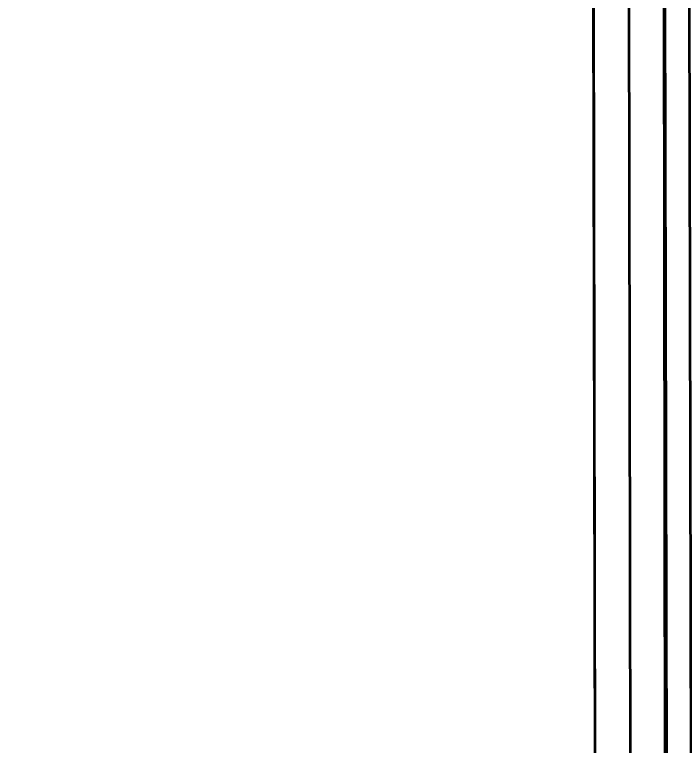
# Model space of a CAD drawing. Header units: millimetres. Extents: x -190 to 190, y -278 to 275.
# Drawn here: x -162.97 to -160.947, y 155.348 to 157.555 of the extents above; entities that cross this region are included whole.
import ezdxf

# ---------------------------------------------------------------- set-up
doc = ezdxf.new("R2010")
doc.units = ezdxf.units.MM
doc.layers.add('A-GENM', color=7, linetype='Continuous', lineweight=40)

msp = doc.modelspace()

# ---------------------------------------------------------------- meshes
at = {"layer": 'A-GENM', "color": 250, "true_color": 0x1d1d1d}
mesh = msp.add_polyface(dxfattribs=at)
corners = [(-190.0348, 274.8996, 684.7194), (-190.0348, -260.4289, 684.7194), (-175.0348, -260.4289, 684.7194), (-175.0348, 259.8996, 684.7194), (174.9652, 259.8996, 684.7194), (174.9652, -260.4289, 684.7194), (189.9652, -260.4289, 684.7194), (189.9652, 274.8996, 684.7194)]
mesh.append_faces([[corners[k] for k in face] for face in [(3, 0, 1, 2)]], dxfattribs={"vtx0": -1, "color": 250})
mesh.append_faces([[corners[k] for k in face] for face in [(0, 3, 4, 7)]], dxfattribs={"vtx0": -1, "vtx2": -1, "color": 250})
mesh.append_faces([[corners[k] for k in face] for face in [(6, 7, 4, 5)]], dxfattribs={"vtx1": -1, "color": 250})
mesh = msp.add_polyface(dxfattribs=at)
corners = [(-190.0348, 274.8996, 20), (189.9652, 274.8996, 20), (189.9652, -260.4289, 20), (174.9652, -260.4289, 20), (174.9652, 259.8996, 20), (-175.0348, 259.8996, 20), (-175.0348, -260.4289, 20), (-190.0348, -260.4289, 20)]
mesh.append_faces([[corners[k] for k in face] for face in [(4, 5, 0, 1)]], dxfattribs={"vtx1": -1, "vtx3": -1, "color": 250})
mesh.append_faces([[corners[k] for k in face] for face in [(2, 3, 4, 1)]], dxfattribs={"vtx2": -1, "color": 250})
mesh.append_faces([[corners[k] for k in face] for face in [(5, 6, 7, 0)]], dxfattribs={"vtx3": -1, "color": 250})
at = {"layer": 'A-GENM', "color": 252, "true_color": 0x979697}
mesh = msp.add_polyface(dxfattribs=at)
corners = [(189.9652, 274.8996, 699.7194), (-190.0348, 274.8996, 699.7194), (-190.0348, -275.4289, 699.7194), (189.9652, -275.4289, 699.7194)]
mesh.append_faces([[corners[k] for k in face] for face in [(3, 0, 1, 2)]], dxfattribs={"color": 252})
mesh = msp.add_polyface(dxfattribs=at)
corners = [(189.9652, 274.8996, 684.7194), (189.9652, -275.4289, 684.7194), (-190.0348, -275.4289, 684.7194), (-190.0348, 274.8996, 684.7194)]
mesh.append_faces([[corners[k] for k in face] for face in [(2, 3, 0, 1)]], dxfattribs={"color": 252})
at = {"layer": 'A-GENM', "color": 250, "true_color": 0x1d1d1d}
mesh = msp.add_polyface(dxfattribs=at)
corners = [(-167.5795, 159.8839, 277.2753), (-161.2289, 159.8961, 277.2632), (-160.4277, -256.745, 277.2665), (-166.7783, -256.7572, 277.2786)]
mesh.append_faces([[corners[k] for k in face] for face in [(0, 1, 2, 3)]], dxfattribs={"color": 250})
mesh = msp.add_polyface(dxfattribs=at)
corners = [(-160.4263, -256.7449, 277.9665), (-161.2275, 159.8961, 277.9632), (-167.5782, 159.8839, 277.9753), (-166.777, -256.7572, 277.9786)]
mesh.append_faces([[corners[k] for k in face] for face in [(0, 1, 2, 3)]], dxfattribs={"color": 250})
mesh = msp.add_polyface(dxfattribs=at)
corners = [(-159.7618, -256.7437, 276.7782), (-159.7917, -256.4796, 276.855), (-159.8526, -256.2767, 276.9623), (-160.0323, -256.2788, 277.1426), (-160.1648, -256.4852, 277.2145), (-160.2147, -256.7445, 277.2329), (-160.3199, -256.7447, 277.2579), (-160.4277, -256.745, 277.2665), (-161.2289, 159.8961, 277.2632), (-161.1211, 159.8963, 277.2546), (-161.0159, 159.8965, 277.2296), (-160.9388, 159.6325, 277.1999), (-160.8313, 159.4297, 277.139), (-160.6517, 159.4318, 276.9585), (-160.5807, 159.6381, 276.8254), (-160.563, 159.8974, 276.7749), (-160.5384, 159.8974, 276.6697), (-160.5302, 159.8974, 276.5618), (-159.729, -256.7436, 276.5652), (-159.7372, -256.7436, 276.673)]
mesh.append_faces([[corners[k] for k in face] for face in [(9, 7, 8), (19, 17, 18)]], dxfattribs={"vtx0": -1, "color": 250})
mesh.append_faces([[corners[k] for k in face] for face in [(5, 10, 4), (14, 1, 13), (16, 0, 15)]], dxfattribs={"vtx0": -1, "vtx1": -1, "color": 250})
mesh.append_faces([[corners[k] for k in face] for face in [(10, 5, 6), (6, 9, 10), (12, 2, 3), (14, 0, 1), (0, 14, 15), (19, 16, 17)]], dxfattribs={"vtx0": -1, "vtx2": -1, "color": 250})
mesh.append_faces([[corners[k] for k in face] for face in [(6, 7, 9), (3, 4, 11), (10, 11, 4), (11, 12, 3), (1, 2, 13), (19, 0, 16), (12, 13, 2)]], dxfattribs={"vtx1": -1, "vtx2": -1, "color": 250})
mesh = msp.add_polyface(dxfattribs=at)
corners = [(-160.0004, -256.7441, 277.8993), (-159.8021, -256.3744, 277.8179), (-159.4671, -256.241, 277.5828), (-159.2064, -256.3602, 277.2473), (-159.0946, -256.7424, 276.99), (-159.0453, -256.7423, 276.7794), (-159.029, -256.7423, 276.5638), (-159.8302, 159.8988, 276.5605), (-159.8465, 159.8987, 276.7761), (-159.8958, 159.8986, 276.9867), (-159.9757, 159.5292, 277.186), (-160.2092, 159.3959, 277.5221), (-160.544, 159.515, 277.7839), (-160.8016, 159.8969, 277.896), (-161.012, 159.8965, 277.9461), (-161.2275, 159.8961, 277.9632), (-160.4263, -256.7449, 277.9665), (-160.2108, -256.7445, 277.9494)]
mesh.append_faces([[corners[k] for k in face] for face in [(7, 5, 6)]], dxfattribs={"vtx0": -1, "color": 250})
mesh.append_faces([[corners[k] for k in face] for face in [(1, 13, 0), (12, 2, 11), (3, 11, 2)]], dxfattribs={"vtx0": -1, "vtx1": -1, "color": 250})
mesh.append_faces([[corners[k] for k in face] for face in [(14, 16, 17), (1, 12, 13), (12, 1, 2), (10, 3, 4), (8, 4, 5), (4, 9, 10), (4, 8, 9), (5, 7, 8)]], dxfattribs={"vtx0": -1, "vtx2": -1, "color": 250})
mesh.append_faces([[corners[k] for k in face] for face in [(15, 16, 14)]], dxfattribs={"vtx1": -1, "color": 250})
mesh.append_faces([[corners[k] for k in face] for face in [(17, 0, 13), (13, 14, 17), (10, 11, 3)]], dxfattribs={"vtx1": -1, "vtx2": -1, "color": 250})
mesh = msp.add_polyface(dxfattribs=at)
corners = [(-160.427, -257.3547, 621.3272), (-160.4427, 158.2882, 621.3116), (-166.7934, 158.2879, 621.3116), (-166.7777, -257.3549, 621.3272)]
mesh.append_faces([[corners[k] for k in face] for face in [(1, 2, 3, 0)]], dxfattribs={"color": 250})
mesh = msp.add_polyface(dxfattribs=at)
corners = [(-166.7934, 158.2879, 620.6116), (-160.4427, 158.2882, 620.6116), (-160.427, -257.3547, 620.6272), (-166.7777, -257.3549, 620.6272)]
mesh.append_faces([[corners[k] for k in face] for face in [(3, 0, 1, 2)]], dxfattribs={"color": 250})
mesh = msp.add_polyface(dxfattribs=at)
corners = [(-160.427, -257.3547, 471.3272), (-160.4427, 158.2882, 471.3116), (-166.7934, 158.2879, 471.3116), (-166.7777, -257.3549, 471.3272)]
mesh.append_faces([[corners[k] for k in face] for face in [(1, 2, 3, 0)]], dxfattribs={"color": 250})
mesh = msp.add_polyface(dxfattribs=at)
corners = [(-166.7934, 158.2879, 470.6116), (-160.4427, 158.2882, 470.6116), (-160.427, -257.3547, 470.6272), (-166.7777, -257.3549, 470.6272)]
mesh.append_faces([[corners[k] for k in face] for face in [(3, 0, 1, 2)]], dxfattribs={"color": 250})

doc.saveas('drawing.dxf')
